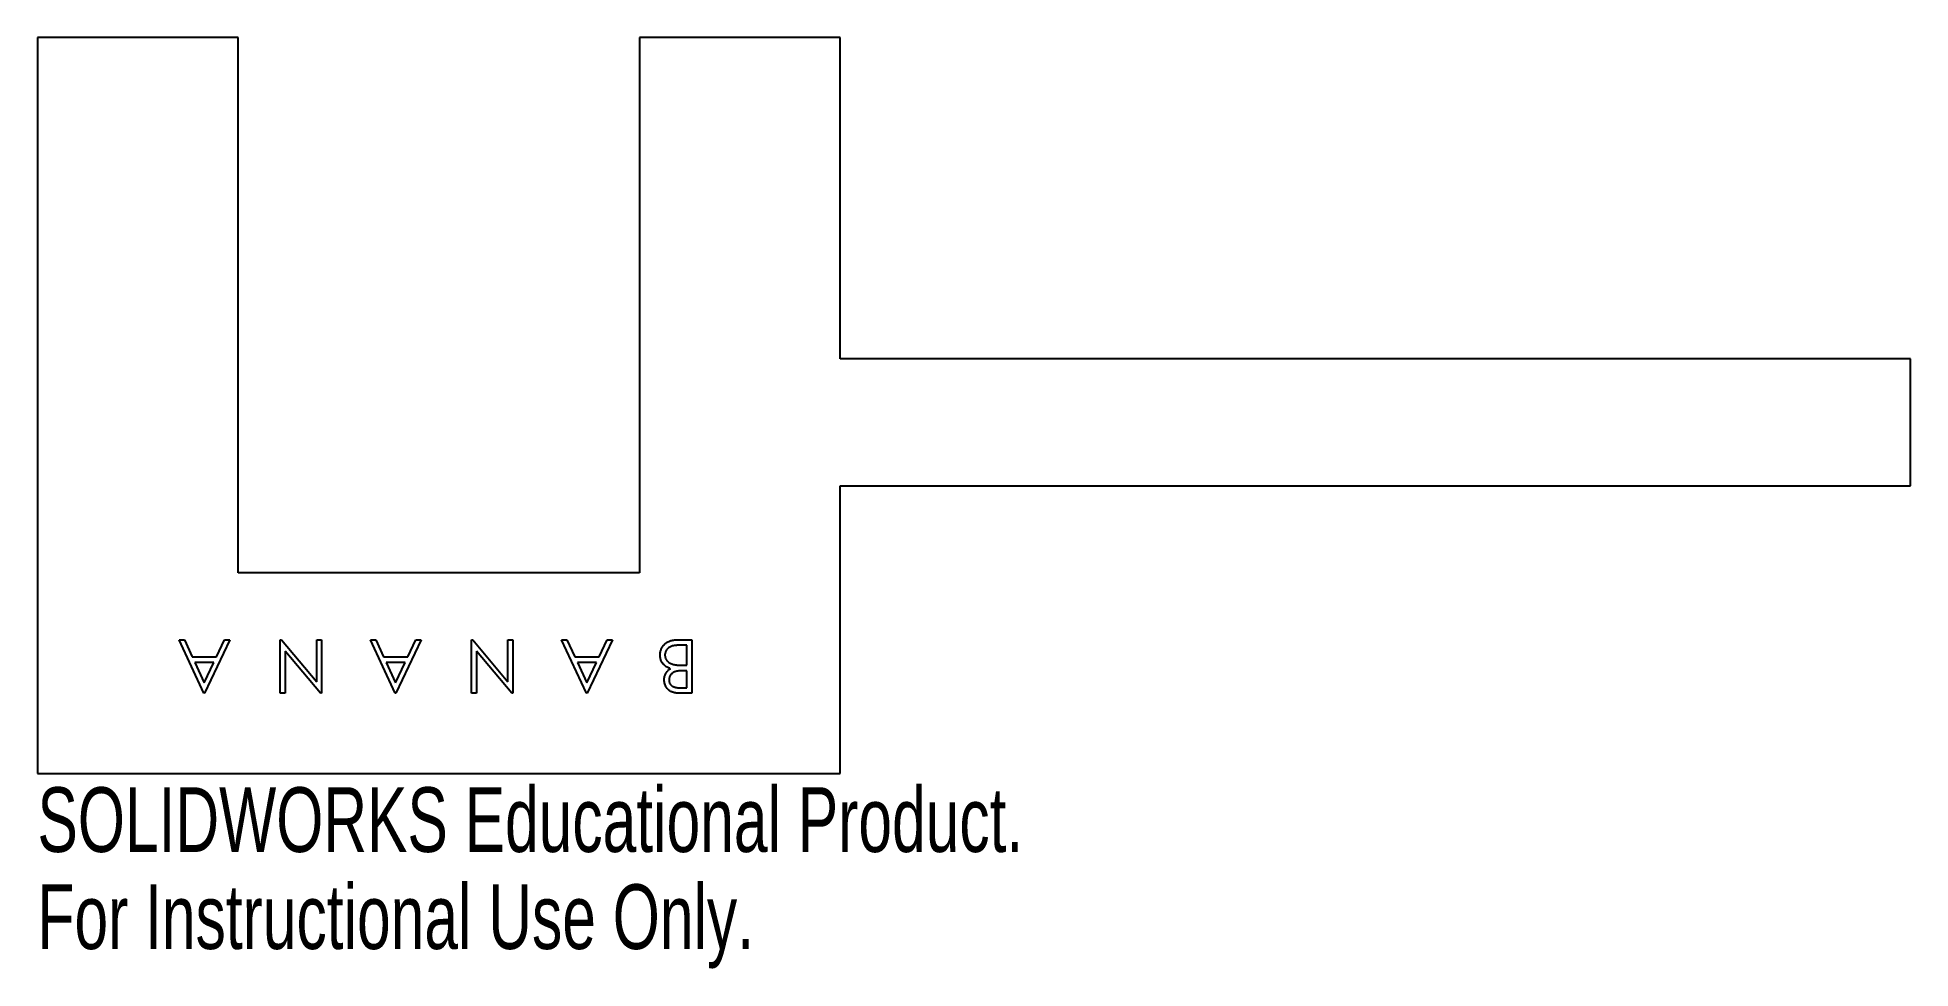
# Model space of a CAD drawing. Header units: millimetres. Extents: x 0 to 140, y -70 to 0.
import ezdxf

# ---------------------------------------------------------------- set-up
doc = ezdxf.new("R2010")
doc.units = ezdxf.units.MM
doc.styles.add('SLDTEXTSTYLE0', font='TXT', dxfattribs={"width": 0.7})

msp = doc.modelspace()

# ---------------------------------------------------------------- linework, layer by layer
at = {"color": 7, "linetype": 'Continuous', "lineweight": 25}
for p, q in [((0, 0), (0, -55)), ((15, 0), (0, 0)), ((15, -40), (15, 0)), ((45, 0), (45, -40)), ((60, 0), (45, 0)), ((60, -24), (60, 0)), ((140, -24), (60, -24)), ((140, -33.5), (140, -24)), ((60, -33.5), (140, -33.5)), ((60, -55), (60, -33.5)), ((45, -40), (15, -40)), ((10.59, -45), (10.98, -45)), ((12.44, -49), (10.59, -45)), ((10.98, -45), (11.57, -46.28)), ((14.38, -45), (12.49, -49)), ((13.38, -46.28), (13.99, -45)), ((13.99, -45), (14.38, -45)), ((18.15, -45), (18.23, -45)), ((18.15, -49), (18.15, -45)), ((18.23, -45), (20.87, -48.14)), ((18.51, -45.85), (18.51, -49)), ((21.15, -49), (18.51, -45.85)), ((20.87, -45), (21.23, -45)), ((20.87, -48.14), (20.87, -45)), ((21.23, -45), (21.23, -49)), ((24.89, -45), (25.28, -45)), ((26.73, -49), (24.89, -45)), ((25.28, -45), (25.87, -46.28)), ((28.68, -45), (26.78, -49)), ((27.68, -46.28), (28.29, -45)), ((28.29, -45), (28.68, -45)), ((32.45, -45), (32.53, -45)), ((32.45, -49), (32.45, -45)), ((32.53, -45), (35.16, -48.14)), ((32.81, -45.85), (32.81, -49)), ((35.45, -49), (32.81, -45.85)), ((35.16, -45), (35.52, -45)), ((35.16, -48.14), (35.16, -45)), ((35.52, -45), (35.52, -49)), ((39.18, -45), (39.57, -45)), ((41.03, -49), (39.18, -45)), ((39.57, -45), (40.17, -46.28)), ((42.98, -45), (41.08, -49)), ((41.98, -46.28), (42.59, -45)), ((42.59, -45), (42.98, -45)), ((47.82, -45), (48.9, -45)), ((48.54, -45.41), (48.03, -45.41)), ((48.54, -46.9), (48.54, -45.41)), ((48.9, -45), (48.9, -49)), ((11.57, -46.28), (13.38, -46.28)), ((11.76, -46.69), (12.47, -48.22)), ((13.19, -46.69), (11.76, -46.69)), ((12.47, -48.22), (13.19, -46.69)), ((25.87, -46.28), (27.68, -46.28)), ((27.49, -46.69), (26.06, -46.69)), ((26.06, -46.69), (26.76, -48.22)), ((26.76, -48.22), (27.49, -46.69)), ((40.17, -46.28), (41.98, -46.28)), ((41.78, -46.69), (40.36, -46.69)), ((40.36, -46.69), (41.06, -48.22)), ((41.06, -48.22), (41.78, -46.69)), ((48.3, -46.9), (48.54, -46.9)), ((48.54, -47.31), (48.3, -47.31)), ((48.54, -48.59), (48.54, -47.31)), ((12.49, -49), (12.44, -49)), ((18.51, -49), (18.15, -49)), ((21.23, -49), (21.15, -49)), ((26.78, -49), (26.73, -49)), ((32.81, -49), (32.45, -49)), ((35.52, -49), (35.45, -49)), ((41.08, -49), (41.03, -49)), ((48.05, -48.59), (48.54, -48.59)), ((48.9, -49), (48.12, -49)), ((0, -55), (60, -55))]:
    msp.add_line(p, q, dxfattribs=at)
for points, knots in [([(46.54, -46.14), (46.54, -46.1), (46.54, -46.02), (46.56, -45.91), (46.59, -45.8), (46.62, -45.7), (46.67, -45.6), (46.73, -45.5), (46.8, -45.41), (46.88, -45.33), (46.97, -45.25), (47.07, -45.18), (47.18, -45.13), (47.29, -45.08), (47.41, -45.04), (47.54, -45.02), (47.68, -45), (47.77, -45), (47.82, -45)], [0, 0, 0, 0, 0.061158, 0.120329, 0.178173, 0.235225, 0.29267, 0.350594, 0.409862, 0.471122, 0.533433, 0.595171, 0.657515, 0.721307, 0.786832, 0.854692, 0.925481, 1, 1, 1, 1]), ([(47.31, -47.16), (47.26, -47.14), (47.18, -47.11), (47.06, -47.05), (46.95, -46.98), (46.87, -46.91), (46.79, -46.84), (46.73, -46.76), (46.67, -46.67), (46.62, -46.57), (46.58, -46.47), (46.56, -46.36), (46.54, -46.25), (46.54, -46.17), (46.54, -46.14)], [0, 0, 0, 0, 0.106017, 0.202836, 0.290681, 0.37021, 0.445934, 0.521735, 0.5986, 0.676421, 0.755777, 0.835527, 0.916678, 1, 1, 1, 1]), ([(48.03, -45.41), (47.99, -45.41), (47.92, -45.41), (47.82, -45.41), (47.72, -45.42), (47.64, -45.43), (47.56, -45.44), (47.49, -45.45), (47.42, -45.47), (47.35, -45.5), (47.26, -45.54), (47.17, -45.6), (47.09, -45.67), (47.02, -45.75), (46.97, -45.84), (46.93, -45.94), (46.9, -46.03), (46.9, -46.1), (46.9, -46.14)], [0, 0, 0, 0, 0.07251, 0.139754, 0.201855, 0.259306, 0.312296, 0.360767, 0.404676, 0.443838, 0.516989, 0.587739, 0.658585, 0.729596, 0.799493, 0.866622, 0.933109, 1, 1, 1, 1]), ([(46.9, -46.14), (46.9, -46.16), (46.9, -46.2), (46.91, -46.26), (46.92, -46.32), (46.94, -46.38), (46.96, -46.43), (47, -46.49), (47.03, -46.54), (47.09, -46.6), (47.17, -46.68), (47.28, -46.75), (47.41, -46.81), (47.5, -46.84), (47.55, -46.85)], [0, 0, 0, 0, 0.06028, 0.119587, 0.17748, 0.235349, 0.292717, 0.350786, 0.410005, 0.471218, 0.595299, 0.722615, 0.85671, 1, 1, 1, 1]), ([(46.85, -48.01), (46.85, -47.96), (46.85, -47.88), (46.87, -47.75), (46.91, -47.63), (46.96, -47.52), (47.03, -47.41), (47.11, -47.31), (47.2, -47.23), (47.27, -47.18), (47.31, -47.16)], [0, 0, 0, 0, 0.130545, 0.256532, 0.379494, 0.502542, 0.625306, 0.747596, 0.87179, 1, 1, 1, 1]), ([(48.3, -47.31), (48.26, -47.31), (48.19, -47.31), (48.09, -47.31), (48, -47.32), (47.92, -47.33), (47.84, -47.34), (47.77, -47.35), (47.71, -47.37), (47.64, -47.39), (47.55, -47.43), (47.47, -47.48), (47.39, -47.55), (47.32, -47.63), (47.27, -47.71), (47.23, -47.81), (47.21, -47.9), (47.21, -47.97), (47.21, -48)], [0, 0, 0, 0, 0.072287, 0.139672, 0.202794, 0.260548, 0.31367, 0.362209, 0.406168, 0.445993, 0.519271, 0.589743, 0.659231, 0.729199, 0.798038, 0.864843, 0.931378, 1, 1, 1, 1]), ([(47.55, -46.85), (47.57, -46.85), (47.61, -46.86), (47.68, -46.87), (47.76, -46.88), (47.85, -46.89), (47.95, -46.89), (48.06, -46.89), (48.18, -46.9), (48.26, -46.9), (48.3, -46.9)], [0, 0, 0, 0, 0.079307, 0.171953, 0.277057, 0.395795, 0.526177, 0.671344, 0.829285, 1, 1, 1, 1]), ([(48.12, -49), (48.08, -49), (48, -49), (47.9, -48.99), (47.8, -48.99), (47.7, -48.97), (47.61, -48.96), (47.53, -48.94), (47.46, -48.91), (47.37, -48.88), (47.27, -48.82), (47.16, -48.74), (47.07, -48.65), (46.99, -48.54), (46.93, -48.42), (46.88, -48.29), (46.85, -48.15), (46.85, -48.06), (46.85, -48.01)], [0, 0, 0, 0, 0.06258, 0.121296, 0.176641, 0.228314, 0.27673, 0.321834, 0.364044, 0.403129, 0.477724, 0.550538, 0.623257, 0.69783, 0.772992, 0.847315, 0.922836, 1, 1, 1, 1]), ([(47.21, -48), (47.21, -48.02), (47.21, -48.07), (47.22, -48.13), (47.23, -48.19), (47.25, -48.25), (47.28, -48.3), (47.32, -48.35), (47.36, -48.39), (47.41, -48.44), (47.46, -48.47), (47.52, -48.5), (47.59, -48.53), (47.67, -48.55), (47.76, -48.57), (47.85, -48.58), (47.95, -48.59), (48.02, -48.59), (48.05, -48.59)], [0, 0, 0, 0, 0.056963, 0.11174, 0.164777, 0.215823, 0.26643, 0.31799, 0.369912, 0.423373, 0.479652, 0.53882, 0.602852, 0.671214, 0.744756, 0.823577, 0.908804, 1, 1, 1, 1])]:
    msp.add_open_spline(points, degree=3, knots=knots, dxfattribs=at)

# ---------------------------------------------------------------- texts
at = {"color": 7, "linetype": 'Continuous', "char_height": 4.8336, "attachment_point": 1, "style": 'SLDTEXTSTYLE0'}
for s, insert in [('SOLIDWORKS Educational Product.', (0, -56.02)), ('For Instructional Use Only.', (0, -63.27))]:
    msp.add_mtext(s, dxfattribs=dict(at, insert=insert))

doc.saveas('drawing.dxf')
